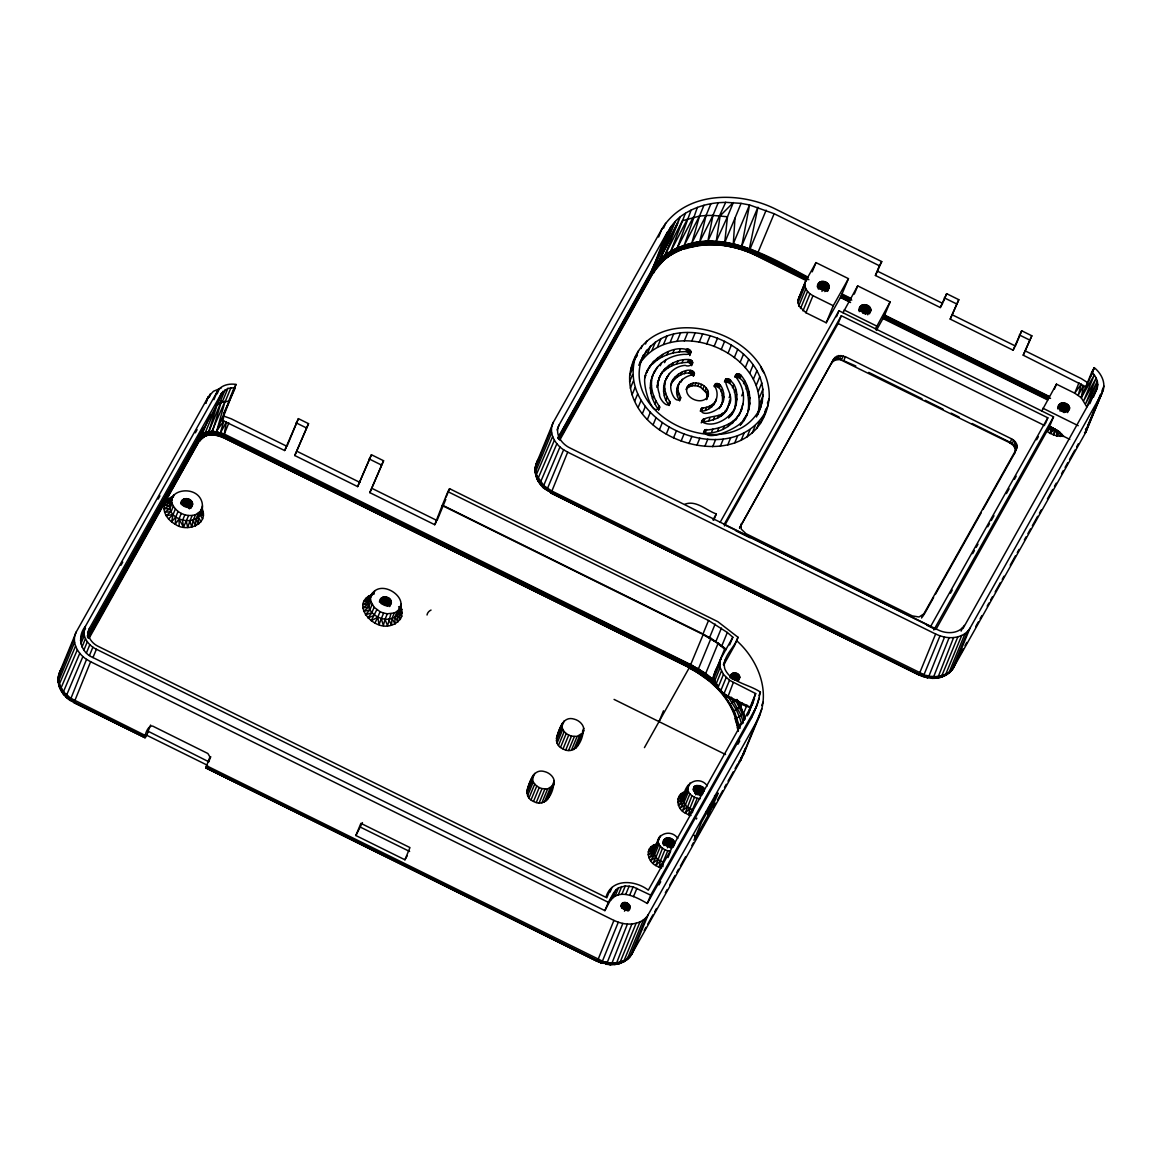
<?xml version="1.0" encoding="UTF-8"?>
<svg xmlns="http://www.w3.org/2000/svg" width="1162" height="1162" viewBox="0 0 1162 1162"><rect width="100%" height="100%" fill="white"/><g stroke="black" fill="none" stroke-linecap="round" stroke-linejoin="round"><path stroke-width="1.5" d="M808.055 277.195C769.578 256.933 720.455 226.59 676.008 248.915L676.676 251.442C702.037 240.316 732.104 243.105 756.738 255.451L806.646 280.129M714.862 680.99L705.668 673.51L690.78 664.635L224.281 434.036L212.631 431.218L205.354 432.438L204.163 433.382L204.192 436.985L199.08 440.994L88.385 638.112M598.895 961.57L601.466 963.124L606.796 963.559L622.832 923.456C631.983 925.301 643.196 923.18 648.265 914.596L756.84 721.268C771.96 694.426 758.801 660.989 737.623 641.555M769.171 398.769C772.803 327.524 640.916 293.652 629.702 375.413C625.969 446.731 758.031 480.632 769.171 398.769L767.385 403.098M766.165 410.782C732.481 473.341 614.407 424.232 635.687 356.211M101.748 715.923L70.112 700.439C61.644 694.832 55.834 684.098 58.942 673.931L76.3 631.852L208.259 396.881L213.43 391.303L221.114 388.05M553.359 422.271C547.941 432.351 554.87 444.204 563.614 449.781L546.953 489.696L551.384 492.775L543.729 488.127C537.149 482.346 533.402 472.963 536.002 464.35L553.359 422.271L661.933 228.943C685.449 190.641 740.31 191.018 776.477 209.552L881.74 261.595L875.407 275.467L940.305 307.552L942.643 303.384L877.746 271.298M540.896 454.792L537.367 461.067L535.261 467.923L535.479 473.181L537.12 478.061M563.614 449.781L567.681 452.149L551.049 493.124L918.982 675.02L927.523 677.853L928.496 677.17L944.532 637.067C953.682 638.926 964.896 636.791 969.965 628.221L1101.925 393.25L1085.933 432.046L953.116 668.324C948.744 675.427 939.985 678.724 931.895 678.317L932.592 678.303C939.869 675.209 949.833 675.267 953.973 667.017L969.965 628.221M807.837 277.689C770.638 258.56 726.729 230.57 683.053 246.024L683.576 248.624L684.984 248.842L698.74 245.08L715.153 244.441L732.075 246.751L748.735 251.893L806.37 280.652M651.708 380.235C650.415 389.749 654.148 399.103 659.595 406.744L658.447 409.518C651.345 399.917 647.495 386.626 652.855 375.341L650.56 383.01M742.111 408.327C737.013 424.319 719.118 429.01 704.535 430.289L703.388 433.048C734.035 435.285 756.331 401.456 735.212 376.227C735.299 373.104 739.918 373.452 741.24 375.573C752.758 389.749 753.15 411.755 740.179 425.161L747.369 413.512L746.222 416.286M59.465 675.587L60.308 670.663L58.202 677.504L58.42 682.762L58.942 673.931L62.08 667.496M536.408 474.488C533.663 470.61 535.842 465.061 537.367 461.067L536.002 464.35M662.863 866.721L663.182 861.87L667.743 850.787L670.605 851.252L668.005 857.585M692.45 812.616L692.654 809.377L697.229 798.294L700.09 798.759M875.407 275.467L879.402 265.764L774.139 213.721L749.534 204.962L741.065 203.379L734.98 218.165L733.309 243.7L732.075 246.751M774.139 213.721L756.738 255.451L740.484 248.973L723.592 245.24L734.98 218.165M400.701 607.014C396.198 632.738 354.759 613.071 372.508 593.07C384.317 578.153 414.326 602.817 394.267 612.984L391.986 618.533L391.521 625.156C373.075 632.128 347.917 601.451 374.106 594M89.009 638.446L199.908 439.744C203.437 434.98 209.48 434.414 214.897 435.184L215.856 431.959L223.801 421.036L284.632 450.522L286.186 447.748M172.339 497.321C157.596 521.418 206.763 532.327 202.144 502.899C197.032 481.112 156.158 491.889 178.062 511.469L175.767 517.003L175.215 524.236C186.298 532.646 209.204 524.658 202.13 508.695M724.013 242.553L707.861 241.173L691.797 243.105L690.562 244.456L690.954 246.489L692.247 246.867L706.83 244.398L723.592 245.24M198.339 513.299L196.044 518.833L195.477 525.979L193.212 520.271L195.492 514.722L200.518 511.265L201.927 508.753M659.595 406.744C652.187 420.383 640.887 380.482 645.84 375.181L644.692 377.955C647.524 360.104 675.166 341.512 690.925 351.49C691.114 355.833 684.491 353.771 682.138 354.526C668.571 355.819 655.412 364.505 651.722 378.115M714.572 681.368L705.668 673.51L690.577 665.129L216.568 431.538L229.175 401.064L222.16 402.284L221.434 401.021L208.84 431.523L207.737 432.206L208.056 434.864L202.057 437.58L199.69 441.357L197.845 438.96L199.922 433.673M76.3 631.852C70.882 641.932 77.81 653.785 86.54 659.362L70.112 700.439M670.067 402.067C668.223 410.36 658.665 398.363 659.45 394.049C652.085 375.282 671.287 357.707 689.574 359.639C696.198 361.367 690.199 368.078 685.173 365.362C666.596 366.727 656.879 390.766 668.92 404.841L670.067 402.067C665.826 395.85 663.197 387.992 665.463 380.526L664.315 383.3M757.914 413.599C771.336 354.149 673.844 313.232 639.884 363.357C665.782 296.31 790.087 349.762 757.522 415.008M223.264 419.482L223.656 416.054L236.031 384.433C229.234 383.3 221.114 385.072 217.367 391.376L85.407 626.347C76.605 636.834 80.599 652.507 92.96 657.561L604.894 910.63L615.889 889.758L618.504 887.841L625.33 885.923L633.13 886.838L650.691 895.147L647.263 903.47C637.299 897.616 619.636 887.783 610.573 900.521M698.58 242.393L698.74 245.08M962.964 628.613L1096.245 390.432C1099.659 384.201 1096.652 376.604 1091.786 372.072L1094.27 367.657C1100.675 372.886 1105.498 381.368 1103.334 389.807L1085.061 433.339L1095.897 405.654M604.894 910.63L608.322 902.322L96.388 649.253C88.196 645.462 80.715 635.396 85.407 626.347M657.053 385.871L659.972 375.805M733.861 410.636C737.492 402.633 736.127 381.194 724.478 381.92L725.625 379.146C740.47 380.54 739.395 408.443 729.663 416.911M748.807 712.495L749.969 707.44C732.975 702.008 700.57 685.507 720.062 663.647M748.357 714.281L755.678 693.583L729.504 680.278L723.447 674.439L720.149 667.584L720.135 660.713L721.37 657.619L732.83 637.226L727.339 632.477L708.529 620.493L447.907 491.657L449.578 488.679L717.855 621.685L737.986 637.255L734.558 645.578L723.679 664.969M671.07 384.84C670.605 375.994 692.537 363.256 694.077 374.803C681.92 375.224 671.389 388.994 679.465 400.236L680.612 397.462L677.867 390.374L678.564 384.201M671.738 383.213C667.86 388.311 676.095 406.744 680.612 397.462M715.255 383.823L714.107 386.583C722.067 384.637 723.403 397.912 722.081 403.229C726.933 398.261 721.529 377.723 714.267 385.508C721.834 396.213 713.265 411.508 700.265 411.159L701.412 408.385C707.222 407.368 714.034 405.683 716.402 399.467M706.859 241.696L706.83 244.398M216.568 431.538L225.239 400.73L211.702 431.727L211.644 434.428L204.817 435.924M736.025 374.454L734.878 377.229C747.703 376.139 749.94 402.328 747.994 411.261L749.141 408.487M211.644 434.428L215.42 434.646L222.596 437.478L224.281 434.036L226.372 421.864L218.819 435.997L211.644 434.428L208.056 434.864M765.671 409.053L765.148 412.118L768.126 404.913M390.94 613.739L387.542 625.737L385.043 619.317L387.324 613.783L394.267 612.984M647.263 903.47L751.16 718.465L757.319 704.433L760.398 692.116C749.127 684.215 730.869 682.806 724.797 668.804C721.5 656.791 734.834 647.815 737.986 637.255M1041.777 411.014L1056.447 384.143L1074.705 393.163L1081.256 397.738L1094.313 374.934L1083.783 400.599L1096.202 378.028L1085.642 403.693L1097.364 381.267L1086.804 406.918L1081.256 397.738L1083.536 385.61L1023.214 355.194L1031.827 335.789L1021.688 330.778L1013.075 350.183L950.196 319.1L958.81 299.694L946.652 293.681L940.305 307.552M202.667 518.877L199.646 514.301L202.478 505.906M370.547 598.43L370.896 601.437L368.615 606.985L362.82 607.915L368.267 603.964L371.099 595.583M728.894 403.243L728.371 405.916C735.328 396.852 724.522 387.033 725.625 379.146M725.698 202.333L718.203 202.711L712.96 215.42L707.861 241.173L725.698 202.333L741.065 203.379M677.838 838.368C668.252 825.194 647.51 840.489 664.984 849.742L660.408 860.824L659.13 867.259L661.541 867.985M707.324 785.875C697.737 772.701 676.996 787.996 694.469 797.248L689.894 808.331L688.616 814.765L691.027 815.477M923.383 675.224L923.165 676.734L939.985 635.846L944.532 637.067M690.954 246.489C675.529 250.077 660.553 258.821 653.364 273.419L651.621 270.543C661.033 250.803 664.708 225.152 685.391 213.314C695.268 207.156 706.67 203.829 718.203 202.711M208.884 761.822L148.271 731.334C141.561 749.519 145.976 721.152 154.125 726.816L207.867 753.499L209.93 756.883L205.819 767.879L597.283 961.395L601.655 963.022L618.286 922.236L622.832 923.456M193.212 520.271L191.788 527.112L189.885 521.026L192.166 515.478L195.492 514.722M715.371 241.754L715.153 244.441M1069.781 439.367L1063.767 436.389L1056.839 435.982L1050.114 433.397L1051.436 427.195L1049.489 426.657L935.904 629.513M702.734 419.555L701.601 422.329C711.507 420.571 724.362 418.262 727.906 406.874C725.669 419.743 702.385 414.151 702.618 422.169C713.439 428.342 730.07 418.451 734.994 407.862M738.611 762.301L743.724 754.051L745.801 747.689L740.848 760.064L631.402 954.699C627.044 961.816 618.286 965.099 610.195 964.692L606.84 963.806M740.964 411.101L741.734 407.833M710.941 203.684L706.06 215.493L699.669 241.783L712.96 215.42L727.485 216.757L733.338 202.551L720.12 215.841L716.257 241.289L727.485 216.757L724.768 242.132L732.685 244.107M715.255 402.241L716.01 399.249M1058.219 430.913L1059.933 432.38L1056.839 435.982L1058.219 430.913L1051.436 427.195L1048.444 428.778M1085.933 432.046L1087.893 425.219L1103.334 389.807M385.043 619.317L383.315 625.548L381.339 618.634L383.62 613.086L387.324 613.783M643.312 355.049C615.802 418.131 732.263 467.908 760.95 406.7M740.484 248.973L757.929 207.228L748.735 251.893M703.969 205.253L699.495 216.088L691.797 243.105L706.06 215.493L712.96 215.42M144.974 737.797L73.99 702.705L90.621 661.73L86.54 659.362M221.434 401.021L212.631 431.218L220.039 432.918M90.621 661.73L613.914 920.42L597.283 961.395L516.393 920.9M567.681 452.149L935.613 634.031L918.924 674.817L929.89 677.562M217.439 403.592L208.84 431.523L215.856 431.959M697.345 207.388L684.287 245.153L699.495 216.088L706.06 215.493M753.891 712.742L759.265 698.406M189.885 521.026L187.721 527.49L186.269 521.055L188.549 515.521L192.166 515.478M763.202 417.986L764.669 413.585M662.5 848.187L655.76 865.545L659.13 867.259L663.182 861.87C656.791 860.679 650.183 852.211 655.876 846.633L653.538 845.137C644.634 849.422 648.193 861.855 655.76 865.545L660.408 860.824M691.986 795.694L685.246 813.051L688.616 814.765L692.654 809.377C680.467 806.849 681.92 792.528 688.5 784.8M182.056 500.531C179.587 506.356 190.728 510.655 192.572 504.497C192.936 497.685 180.88 496.116 180.691 503.858M380.831 598.793C378.362 604.603 389.488 608.917 391.333 602.758C391.71 595.946 379.654 594.378 379.466 602.119M526.822 791.09C529.654 782.796 532.792 767.835 544.818 771.67C550.439 773.02 556.438 779.106 553.548 785.163C552.386 794.982 544.688 807.75 533.518 801.431C521.593 796.29 529.407 783.246 533.271 775.127M556.293 738.582C559.14 730.302 562.277 715.342 574.289 719.162C579.925 720.527 585.924 726.613 583.033 732.656C581.871 742.489 574.173 755.242 563.004 748.938C551.078 743.796 558.893 730.738 562.742 722.633M687.338 386.815C682.399 398.45 704.666 407.078 708.355 394.746C709.503 383.416 689.342 377.563 686.205 389.59L688.775 385.072M547.839 799.02L554.289 783.057M577.311 746.512L583.76 730.564M708.355 394.746L706.481 399.626L707.629 396.852M797.902 300.319L805.818 280.754L816 262.612L848.449 278.648L841.012 296.368L826.226 322.76L805.949 312.738L798.802 305.867L797.902 300.319L805.818 280.754M818.644 283.296C816.16 289.106 827.3 293.42 829.145 287.261C829.552 280.579 817.699 278.822 817.365 286.389M741.24 523.728L741.254 529.102L746.004 533.678L912.33 615.904L919.04 616.993L923.775 613.957L1016.489 448.881L1017.07 445.38L1015.327 441.734L1011.71 438.931L845.399 356.705L838.673 355.616L833.938 358.651L739.54 528.085M629.949 907.217C628.468 912.155 619.564 908.699 621.539 904.051C625.287 899.315 633.595 906.157 628.511 910.834M664.083 839.806C661.614 845.616 672.74 849.93 674.599 843.772C675.006 837.105 663.168 835.318 662.819 842.886M731.305 674.439C729.329 679.102 738.233 682.544 739.715 677.62C739.991 672.101 730.244 670.939 730.172 677.214M860.316 306.565C857.846 312.389 868.973 316.689 870.832 310.53C871.209 303.732 859.168 302.135 858.965 309.862M983.037 509.508L1014.833 452.904L1015.414 449.389L1013.656 445.743L1010.054 442.94L837.787 358.404L841.52 359.9L843.176 355.877M1059.09 404.826C1056.607 410.651 1067.747 414.95 1069.592 408.792C1069.97 401.994 1057.943 400.396 1057.725 408.123M691.129 210.09L677.257 247.884C666.727 252.706 657.401 260.419 651.621 270.543L557.963 437.638M739.976 761.371L744.639 750.1M209.262 397.157L210.482 393.845L209.131 397.084M686.088 791.54C674.628 793.428 675.993 808.955 685.246 813.051L689.894 808.331M1091.162 375.922L1094.27 367.657L1088.62 381.368M236.031 384.433L234.187 387.73L227.868 388.413L221.419 393.381L89.459 628.351C85.828 635.454 91.653 643.283 98.058 646.275L605.925 897.34C611.343 877.92 635.411 880.041 648.309 890.165L752.802 703.504M381.339 618.634L379.059 624.619L377.766 617.254L380.061 611.706L374.12 607.261L370.896 601.437M205.732 403.403L208.259 396.881L205.587 403.345M717.39 795.215L718.029 793.036L701.659 821.941L693.946 840.199L709.27 813.284L717.39 795.215L714.528 795.694M690.606 243.846L676.008 248.915L659.725 259.867L675.296 221.492L655.281 264.965L671.099 226.401L651.621 270.543L659.725 259.867L680.177 217.047L664.911 255.277L655.281 264.965L651.533 271.022M80.846 637.502L85.523 628.351M667.613 231.746L559.038 425.074C554.347 434.123 561.827 444.189 570.019 447.98L937.952 629.862C946.304 634.074 958.81 634.176 964.286 625.417M1081.256 397.738L1091.786 372.072M1097.233 402.401L1100.559 394.252M1101.896 390.984L1103.9 386.104M66.379 694.702L63.779 694.585L59.175 686.568L58.347 677.49L74.339 638.679M61.557 691.187L58.565 681.193L74.557 642.383M70.737 700.265L62.966 692.857L58.884 685.26L75.559 646.145M80.468 640.596L83.882 632.288M60.526 689.153L77.317 649.819M80.861 643.821L84.289 635.498M87.557 632.97L89.459 628.351M82.008 647.031L85.436 638.722M63.779 694.585L62.966 692.857L79.786 653.32M83.882 650.139L87.31 641.816M67.556 697.737L66.118 696.27L82.894 656.545M86.395 653L89.823 644.678M89.459 655.499L92.887 647.19M92.96 657.561L96.388 649.253M173.748 494.823L170.044 502.87L164.263 505.412C162.738 513.372 168.592 520.605 175.215 524.236L179.006 518.993L181.287 513.444L178.062 511.469M172.121 503.175L169.841 508.724L163.987 508.782L169.492 505.717L171.787 500.168M213.939 399.684L217.367 391.376M197.845 438.96L203.103 427.979M217.163 393.86L219.226 388.878M88.123 634.031L197.947 438.495L202.304 433.949L210.249 414.689M175.36 509L173.08 514.534L166.151 515.71L171.061 511.716L173.341 506.182M87.295 635.904L215.711 407.237L221.419 393.381M215.711 407.237L223.017 391.274M217.309 405.131L219.487 403.461L225.196 389.604M227.868 388.413L222.16 402.284L219.487 403.461M181.403 502.986L182.768 499.66M181.722 504.003L183.785 499.006M185.019 498.643L182.274 505.296L189.145 506.458L187.721 506.748L185.833 504.831L185.092 505.455L187.837 498.803M225.196 401.645L230.918 387.788M183.669 505.223L186.399 498.571M228.464 401.587L234.187 387.73M186.472 505.978L189.217 499.326M190.466 500.096L187.721 506.748L189.45 508.84L192.195 502.187M188.549 515.521L184.86 514.824L182.565 520.373L183.48 527.127L186.269 521.055M188.738 507.721L191.469 501.069M190.51 508.346L192.572 503.349M191.193 507.823L192.572 504.497M224.281 434.036L228.856 422.939M196.044 518.833L198.6 524.178L198.237 516.799L200.518 511.265M150.61 725.03L147.763 732.118L148.271 731.334M284.632 450.522L298.402 418.64L308.54 423.651L294.77 455.533L357.649 486.617L371.419 454.734L383.576 460.748L369.821 492.63L434.719 524.716L436.287 521.941M298.402 418.64L286.97 446.353L231.194 418.785L223.656 416.054L221.187 420.47L223.801 421.036L220.504 432.496L224.077 434.53M294.77 455.533L308.54 423.651M208.797 761.546L210.787 756.723M357.649 486.617L371.419 454.734M369.821 492.63L383.576 460.748M372.508 593.07L368.819 601.132L362.878 604.501L368.267 603.964M373.554 593.811L374.701 591.051M374.12 607.261L371.84 612.795L365.449 614.814L369.821 609.977L372.116 604.443M380.177 601.248L381.543 597.922M374.963 622.992L377.766 617.254L371.215 620.74L376.822 609.73M380.497 602.265L382.559 597.268M383.794 596.89L381.049 603.543L383.867 603.717L387.498 605.983L390.243 599.331M382.429 603.485L385.174 596.832M383.867 603.717L386.612 597.065M385.247 604.225L387.992 597.588M386.481 605.01L389.226 598.357M388.907 605.431L390.969 600.449M389.285 606.593L391.333 601.611M389.967 606.085L391.333 602.758M388.66 619.288L391.521 625.156L395.08 623.849L394.819 617.095L397.099 611.546M391.986 618.533L395.08 623.849L400.294 619.346L401.703 616.354L398.958 609.716L401.253 604.167M394.819 617.095L398.058 621.888L397.012 615.061L399.292 609.527M725.742 649.907L715.719 641.932L702.821 634.35L442.199 505.514L447.907 491.657M434.719 524.716L442.199 505.514M446.15 497.002L449.578 488.679M445.801 499.355L437.057 520.547L372.16 488.461M355.862 835.522L360.888 823.335L409.968 847.592L404.942 859.793L355.862 835.522L362.428 822.623M541.957 485.266L538.616 481.605L535.943 475.679L535.406 467.908L551.398 429.098M539.894 482.143L537.832 480.734L535.624 471.612L551.616 432.801M535.943 475.679L552.618 436.563M557.048 429.925L559.038 425.074M965.07 633.595L949.078 672.406C941.147 679.988 928.336 678.39 919.142 674.062L546.953 489.696L543.191 486.689L537.585 479.572L554.376 440.238M540.838 485.004L540.025 483.276L556.859 443.739M543.729 488.127L543.191 486.689L559.968 446.963M658.607 237.019L661.933 228.943M663.604 228.144L665.608 223.307M685.391 213.314L670.779 251.268L664.911 255.277L682.312 220.78L699.495 216.088M630.748 369.269L633.726 362.065M638.534 350.721L635.556 357.925L637.401 355.398M629.702 375.413L632.665 368.209M641.032 348.556L642.223 345.68M629.572 381.775L632.535 374.571M645.52 344.025L646.697 341.149M638.809 365.333L640.872 360.351M630.356 388.253L633.334 381.049M643.167 358.477L646.595 350.169M647.234 354.076L650.662 345.768M632.07 394.76L635.048 387.556M652.042 350.227L655.47 341.918M634.67 401.21L637.647 394.005M647.597 370.155L646.464 372.929L650.226 365.493M657.503 346.988L660.931 338.679M649.079 368.267L653.64 361.28M652.507 364.055L656.675 360.351L657.823 357.591M663.56 344.402L666.973 336.094M638.127 407.528L641.104 400.324M654.889 370.78L653.756 373.554L657.765 366.626M656.675 360.351L661.527 357.257L662.674 354.483M650.299 388.123L651.446 385.348M660.263 365.739L661.396 362.965M670.096 342.514L673.524 334.206M642.397 413.614L645.375 406.409M650.938 393.366L652.085 390.592M661.527 357.257L666.973 354.788L668.121 352.013M664.606 362.646L665.753 359.871M657.431 382.85L658.578 380.09M658.825 378.58L662.18 371.869M656.879 387.396L658.012 384.622M652.478 398.639L653.61 395.864M661.033 374.643L665.158 368.369M677.039 341.337L680.467 333.029M666.973 354.788L672.914 352.987L674.062 350.212M664.01 371.143L667.685 368.136L668.818 365.376M647.423 419.38L650.386 412.176M654.86 403.824L656.007 401.05M667.061 376.793L665.913 379.567L669.443 373.452M667.685 368.136L671.97 365.71L673.118 362.951M663.531 387.309L664.664 384.549M672.914 352.987L679.262 351.912L680.409 349.137M663.56 391.521L664.708 388.747M684.287 340.902L687.715 332.579M658.07 408.835L659.203 406.061M671.97 365.71L676.792 363.909L677.925 361.15M664.432 395.792L665.579 393.017M658.607 410.215L659.755 407.441M653.117 424.769L656.094 417.565M673.147 379.8L671.999 382.574C675.558 376.778 687.657 368.862 693.22 375.631L694.368 372.857M674.207 379.567L675.34 376.793M666.116 400.048L667.264 397.273M679.262 351.912L685.9 351.563L687.047 348.789M676.792 363.909L682.021 362.776L683.169 360.002M685.9 351.563L686.757 351.65L687.904 348.876M677.126 377.04L678.259 374.266M691.724 341.207L695.152 332.884M689.836 354.947L687.599 351.926L688.746 349.152M688.369 352.347L689.516 349.588M689.022 352.914L690.155 350.14M668.571 404.158L669.704 401.384M689.502 353.568L690.635 350.793M680.671 375.094L681.818 372.319M689.778 354.265L690.925 351.49M669.08 405.538L670.213 402.778M689.676 355.601L690.983 352.188M659.435 429.708L662.398 422.503M682.021 362.776L687.57 362.326L688.717 359.552M676.676 389.967L677.824 387.193M680.075 381.514L677.431 386.975M687.57 362.326L688.427 362.399L689.574 359.639M681.135 382.022L682.283 379.248M676.72 393.134L677.867 390.374M684.723 373.772L685.87 370.998M688.427 362.399L689.269 362.66L690.417 359.886M692.726 362.893L691.593 365.652L690.054 363.081L691.201 360.307M699.233 342.253L702.661 333.93M690.722 363.619L691.855 360.859M677.562 396.373L678.695 393.598M691.216 364.272L692.349 361.498M691.506 364.955L692.654 362.195M689.168 373.147L690.301 370.373M679.145 399.539L680.293 396.765M690.01 373.176L691.158 370.417M679.567 400.934L680.714 398.159M690.867 373.409L692.015 370.634M666.262 434.094L669.225 426.89M691.666 373.786L692.799 371.012M692.349 374.309L693.496 371.535M692.886 374.934L694.034 372.174M693.351 376.328L694.498 373.554M706.728 344.01L710.156 335.702M687.628 387.847L689.647 386.554L690.794 383.78M689.647 386.554L692.131 385.799L693.264 383.039M529.611 785.701L534.694 773.384M526.822 793.385L532.53 779.513L532.53 777.233M673.524 437.914L676.487 430.71M692.131 385.799L694.891 385.653L696.038 382.894M527.577 795.709L533.285 781.852L532.53 779.513M694.891 385.653L697.752 386.133L698.899 383.358M714.093 346.479L717.52 338.157M529 797.931L534.723 784.074L533.285 781.852M707.222 397.52L706.467 392.887L700.526 387.164L701.659 384.404M531.034 799.892L536.742 786.035L534.723 784.074M559.096 733.193L564.166 720.876M556.308 740.877L562.016 727.02L562.016 724.725M681.106 441.081L684.084 433.876M702.995 388.718L704.143 385.944M557.048 743.215L562.757 729.358L562.016 727.02M533.518 801.431L539.226 787.575L536.742 786.035M721.21 349.602L724.638 341.279M558.486 745.438L564.195 731.581L562.757 729.358M705.029 390.679L706.176 387.905M536.292 802.477L542 788.62L547.622 788.94L553.548 785.163M706.467 392.887L707.614 390.127M560.52 747.384L566.228 733.527L564.195 731.581M539.153 802.942L544.862 789.085M700.947 410.854L702.08 408.08M707.208 395.225L708.355 392.465M701.732 410.709L702.865 407.935M563.004 748.938L568.712 735.081L566.228 733.527M688.921 443.579L691.898 436.375M541.913 802.811L547.622 788.94M727.978 353.335L731.406 345.027M714.79 386.292L715.937 383.518M705.407 410.142L706.554 407.368M715.589 386.162L716.736 383.387M544.382 802.056L550.105 788.199M565.763 749.984L571.472 736.127L577.107 736.447L583.033 732.656M701.238 422.895L702.385 420.121M716.446 386.22L717.579 383.445M702.153 421.893L703.286 419.119M551.108 788.461L554.274 780.762M546.401 800.763L552.124 786.906M717.288 386.452L718.436 383.678M702.85 421.617L703.983 418.843M703.649 421.501L704.797 418.727M708.733 408.951L709.866 406.192M718.087 386.859L719.22 384.085M568.625 750.449L574.348 736.592M718.755 387.396L719.903 384.622M719.278 388.021L720.411 385.261M711.551 407.194L712.684 404.42M696.866 445.351L699.829 438.147M571.399 750.303L577.107 736.447M713.758 404.928L714.891 402.154M734.297 357.635L737.725 349.326M703.954 432.627L705.102 429.853M708.646 421.065L709.793 418.305M725.132 381.586L726.279 378.812M573.868 749.563L579.577 735.706M704.666 432.366L705.813 429.591M721.224 391.812L722.372 389.052M725.916 381.427L727.063 378.652M705.479 432.279L706.627 429.504M582.482 731.348L583.76 728.269M726.758 381.441L727.906 378.667M575.887 748.27L581.596 734.413M727.615 381.644L728.763 378.87M722.357 395.705L723.505 392.93M728.429 382.007L729.562 379.248M713.337 419.976L714.485 417.202M729.126 382.53L730.273 379.756M722.648 399.554L723.795 396.779M729.678 383.14L730.825 380.366M719.22 408.646L721.82 403.868C720.309 410.52 699.219 418.872 701.412 408.385M704.826 446.397L707.789 439.192M740.092 362.442L743.52 354.134M711.696 431.915L712.843 429.141M717.593 418.218L718.741 415.459M735.531 376.88L736.664 374.106M736.301 376.691L737.434 373.917M732.423 387.687L733.556 384.912M737.144 376.706L738.277 373.932M721.312 415.88L722.459 413.106M729.126 397.695L730.259 394.92M738.001 376.88L739.134 374.12M738.814 377.243L739.947 374.469M724.391 412.989L725.538 410.23M729.155 401.892L730.302 399.132M717.608 430.841L718.755 428.066M739.526 377.737L740.673 374.963M734.384 392.393L735.517 389.619M740.092 378.347L741.24 375.573M712.684 446.687L715.647 439.483M745.263 367.671L748.677 359.363M735.517 397.128L736.664 394.368M723.098 429.039L724.246 426.265M728.676 418.073L729.823 415.299M735.822 401.82L736.955 399.045M743.535 383.678L744.682 380.918M731.653 414.573L732.786 411.798M735.255 406.351L736.403 403.592M749.722 373.249L753.15 364.941M728.08 426.57L729.213 423.796M720.338 446.208L723.316 439.004M741.748 395.85L742.881 393.076M746.178 389.197L747.311 386.438M732.423 423.476L733.571 420.702M736.069 419.816L737.216 417.042M742.126 406.206L743.273 403.432M753.441 379.102L756.869 370.794M738.93 415.662L740.078 412.888M747.965 394.819L749.098 392.044M727.702 444.988L730.666 437.783M748.865 400.425L750.013 397.651M756.331 385.145L759.759 376.822M748.88 405.945L750.027 403.17M743.607 420.949L744.755 418.175M734.66 443.027L737.623 435.823M758.365 391.274L761.793 382.966M741.109 440.354L744.087 433.15M797.916 303.064L804.932 286.026L804.932 283.267M759.512 397.419L762.94 389.11M812.194 271.835L816 262.612M798.802 305.867L805.832 288.83L804.932 286.026M759.759 403.475L763.187 395.167M746.992 437.028L749.955 429.824M759.091 409.373L762.519 401.064M800.531 308.54L807.561 291.488L805.832 288.83M713.773 520.126L716.329 513.924C706.365 510.539 696.372 499.921 685.028 504.148M756.462 416.984L758.51 412.002M752.206 433.063L755.169 425.858M802.971 310.879L809.987 293.826L807.561 291.488M756.68 428.531L759.643 421.312M760.355 423.476L763.332 416.272M805.949 312.738L812.964 295.7L809.987 293.826M817.438 287.072L819.355 282.424M817.801 287.973L820.357 281.77M818.411 289.149L821.607 281.393M819.791 289.077L822.986 281.335M821.214 289.309L824.41 281.567M821.97 291.386L825.79 282.09M823.843 290.602L827.039 282.86M824.86 291.589L828.056 283.833M826.211 291.139L828.767 284.951M827.228 290.761L829.145 286.113M827.867 290.355L829.145 287.261M827.504 291.401L828.782 288.307M659.028 721.631L663.487 710.795M826.226 322.76L833.256 305.722L848.449 278.648M708.529 620.493L702.821 634.35L710.999 638.316L723.621 647.19M644.431 747.616L689.691 666.973L703.344 634.147L715.719 641.932L721.428 628.061M836.466 316.776L838.949 310.748L1053.542 416.824L1049.489 426.657M724.434 525.95L838.136 323.486L841.332 315.715L1047.819 417.797L1045.263 423.999M843.002 312.752L857.687 285.881L890.136 301.931L883.933 316.79L876.337 330.444M709.43 637.923L715.138 624.067M714.732 681.237L698.435 668.804L710.999 638.316M854.288 294.117L857.687 285.881M606.767 897.906L609.934 890.208M610.05 892.111L611.953 887.492M739.584 527.737L833.938 358.651M832.282 362.66L835.086 357.242M612.461 898.081L615.889 889.758M705.668 673.51L718.232 643.022L721.631 646.333L727.339 632.477M833.43 361.266L835.042 360.235L836.698 356.211M615.076 896.149L618.504 887.841M835.042 360.235L837.018 359.639L838.673 355.616M858.994 310.632L861.027 305.693M618.271 894.856L621.699 886.533M837.018 359.639L839.24 359.523L840.896 355.499M859.328 311.634L862.044 305.04M860.563 311.271L863.279 304.676M861.943 311.198L864.659 304.604M621.902 894.246L625.33 885.923M862.698 313.072L866.097 304.836M712.408 678.724L724.972 648.236L722.749 646.958M714.427 674.57L721.37 657.619M845.399 356.705L843.743 360.728L855.828 366.015M864.078 313.595L867.477 305.359M714.005 677.94L719.714 664.083M625.766 894.348L629.194 886.025M620.973 906.113L622.12 903.353M865.327 314.365L868.711 306.129M621.205 906.985L622.919 902.83M720.149 667.584L714.441 681.44L716.78 684.098M729.649 644.939L732.83 637.226M623.907 902.54L621.626 908.074L626.783 910.02L629.078 904.486M867.012 313.696L869.728 307.102M622.73 908.016L625.025 902.482M723.374 664.62L725.422 659.624M867.738 314.815L870.454 308.22M721.413 671.084L715.69 684.941L717.956 685.435M623.878 908.205L626.158 902.656M869.466 312.68L870.817 309.382M629.702 895.161L633.13 886.838M869.466 313.827L870.832 310.53M624.982 908.626L627.277 903.077M624.473 911.211L625.81 907.958M625.984 909.25L628.264 903.702M726.177 677.548L720.469 691.419L721.747 691.521L717.724 688.311L723.447 674.439M627.364 910.906L629.644 905.372M633.479 896.643L636.907 888.334M628.235 910.456L629.949 906.302M658.288 841.68L653.712 852.777L648.149 854.738L653.712 850.482L659.014 837.294M656.53 845.05L660.437 835.536M660.466 846.241L655.905 857.324L650.502 860.65L654.467 855.101L659.028 844.019M610.195 964.692L611.59 964.068L627.422 924.037M730.172 677.896L731.886 673.742M750.361 707.179L723.795 694.135L729.504 680.278M730.971 677.388L732.685 673.234M662.892 843.539L664.795 838.92M733.672 672.929L731.392 678.477L736.548 680.424L738.843 674.875M875.465 328.788L890.136 301.931M663.27 844.44L665.811 838.281M687.773 789.187L683.198 800.269L677.635 802.245L683.198 797.974L687.759 786.892M732.496 678.419L734.776 672.871M663.88 845.602L667.046 837.904M609.527 964.097L616.238 963.864L631.896 923.979M689.923 783.043L685.348 794.125L677.751 799.325L683.198 797.974M733.643 678.608L735.924 673.059M665.26 845.529L668.426 837.831M689.952 793.748L685.377 804.83L679.973 808.156L683.939 802.608L688.514 791.525M733.309 682.53L728.124 696.183L720.469 691.419M734.747 679.015L737.042 673.481M666.683 845.762L669.864 838.063M735.749 679.639L738.03 674.091M205.979 766.935L597.442 960.451C604.385 963.429 613.115 966.087 620.145 962.063L636.137 923.253M667.438 847.824L671.244 838.586M737.696 679.93L739.41 675.761M669.312 847.069L672.493 839.371M693.017 789.506L694.28 786.427C717.52 783.246 692.465 806.472 694.28 786.427M738.001 680.859L739.715 676.705M738.567 680.395L739.715 677.62M693.394 790.407L695.297 785.788M614.437 964.504L619.578 963.588L624.009 960.713L640.001 921.916M670.329 848.042L673.495 840.344M693.99 791.569L696.532 785.41M671.68 847.606L674.221 841.448M694.745 793.036L697.912 785.338M672.682 847.243L674.599 842.624M673.321 846.851L674.599 843.772M620.392 961.773L623.34 962.034L627.378 958.781L643.37 919.984M695.53 794.808L699.35 785.57M621.946 962.194L627.77 959.071L630.167 956.326L646.159 917.515M697.549 793.791L700.73 786.093M648.265 914.596L632.273 953.406L626.536 959.87M698.798 794.561L701.964 786.863M699.814 795.549L702.981 787.851M701.79 793.573L703.707 788.954M702.168 794.735L704.07 790.116M744.348 719.99L740.702 706.264L742.039 703.025M736.577 723.679L735.009 718.552L739.352 716.794L743.622 713.236L746.963 705.145M749.969 707.44L755.678 693.583M747.355 715.836L754.516 698.638M759.033 695.442L760.398 692.116M751.16 718.465L757.319 704.433M761.706 705.508L763.042 702.269M740.848 760.064L761.793 708.893M743.724 754.051L759.73 715.24M943.312 301.771L946.652 293.681M950.196 319.1L958.81 299.694M1021.688 330.778L1015.414 346.029L952.535 314.946M1023.214 355.194L1031.827 335.789M921.539 618.039L922.643 615.366M922.672 616.644L923.775 613.957M1012.596 443.957L1010.054 442.94L1011.71 438.931M1012.044 444.189L1013.7 440.166M1013.656 445.743L1015.327 441.734M1014.818 447.53L1016.474 443.506M1015.414 449.389L1017.07 445.38M1014.833 452.904L1017.07 447.21M933.289 677.693L949.122 637.662M1054.413 389.081L1056.447 384.143M936.136 678.129L937.937 677.475L953.595 637.589M937.937 677.475L941.845 675.674L957.837 636.878M961.119 631.111L962.441 627.901M937.458 677.838L941.278 677.214L945.708 674.338L961.7 635.527M1057.769 408.893L1059.802 403.955M1058.771 408.254L1060.804 403.301M946.667 673.757L949.485 672.696L951.867 669.937L967.859 631.14M1059.337 409.518L1062.053 402.938M1060.034 411.101L1063.433 402.865M1061.472 411.333L1064.857 403.098M1062.852 411.856L1066.251 403.621M1064.087 412.626L1067.486 404.391M1065.786 411.958L1068.503 405.364M1067.181 411.421L1069.214 406.482M1078.99 382.777L1074.705 393.163L1081.343 384.085L1078.191 395.225L1083.536 385.61L1085.511 387.309L1087.995 382.894L1081.328 378.609L1025.552 351.04M1067.558 412.583L1069.592 407.644M1089.84 403.722L1097.77 384.491M1093.427 397.201L1097.393 387.585M197.947 438.495L202.304 433.949L205.354 432.438L217.279 403.548M766.15 210.162L750.086 248.929L757.929 253.011M720.687 406.642L723.229 400.469M726.773 409.649L729.518 403.141M683.576 248.624L670.343 254.914L659.653 263.672L655.412 268.858L559.808 440.02M223.496 413.992L235.087 388.326M690.78 664.635L694.542 667.191L693.249 669.588L219.226 435.503L215.42 434.646M659.725 259.867L677.606 223.293M687.57 218.746L670.779 251.268L676.008 248.915M655.905 857.324L652.826 863.308L657.924 859.284M685.377 804.83L682.312 810.8L687.41 806.777M632.709 363.415L634.844 359.29M693.307 217.163L677.257 247.884L683.053 246.024M737.855 730.913A81.601 61.208 22.4 0 0 716.78 688.006C714.47 679.712 697.621 671.97 689.691 666.973L223.191 436.36C215.377 432.438 203.684 432.351 198.571 440.529L87.862 637.662M702.168 671.767L700.715 674.047L689.095 668.092M696.343 819.05L696.822 818.179M59.988 672.232L61.76 669.08M120.95 565.269L122.722 562.117M158.148 499.035L159.92 495.883M195.347 432.801L197.104 429.649M88.109 635.033L197.932 439.483C203.306 430.884 215.595 430.971 223.816 435.096L690.301 665.71L708.98 677.431L717.971 685.682L701.499 672.914L690.01 666.334L223.511 435.735C215.464 431.683 203.437 431.596 198.179 440.02L87.47 637.139M538.819 459.498L537.062 462.65L537.309 464.379M558.036 438.147L651.606 271.545C661.105 254.754 679.886 245.414 698.507 243.018C738.335 237.15 773.558 262.249 807.575 278.27M558.283 438.684L651.853 272.082C673.524 236.816 724.042 237.15 757.363 254.217L808.883 279.693M576.483 406.526L579.126 401.82M595.017 373.525L596.789 370.373M642.688 288.641L644.445 285.503M558.675 439.207L652.245 272.591C661.643 256.003 680.191 246.765 698.58 244.398C738.175 238.573 773.137 263.672 806.951 279.534M559.198 439.657L652.768 273.041L664.649 259.01L676.676 251.442M404.942 859.793L407.281 855.624M798.788 297.806L801.286 293.332M712.96 519.937L716.329 513.924M720.135 522.334L838.949 310.748M841.332 315.715L724.086 524.527L930.559 626.594L1047.819 417.797M879.402 265.764L881.74 261.595M608.322 902.322L614.001 892.213M650.691 895.147L754.588 710.142M658.941 884.892L660.713 881.74M737.972 744.174L739.744 741.007M632.694 950.923L637.996 941.496M644.169 930.486L645.941 927.349M647.699 924.197L653 914.77M654.758 911.633L656.53 908.481M665.347 892.765L667.119 889.627M669.762 884.907L675.064 875.48M676.821 872.328L678.593 869.191M680.366 866.039L685.653 856.612M691.84 845.616L693.598 842.465M695.37 839.327L700.657 829.9M702.429 826.748L704.187 823.611M713.018 807.895L715.661 803.174M717.433 800.022L722.735 790.596M724.492 787.458L726.265 784.306M728.022 781.169L733.324 771.742M735.081 768.59L737.739 763.884M1013.075 350.183L1014.629 347.409M923.892 614.843L933.594 597.544M935.366 594.407L981.28 512.645M950.458 593.23L952.23 590.064M972.667 553.678L974.439 550.512M976.211 547.36L977.997 544.194M987.758 526.793L989.545 523.626M991.317 520.46L993.975 515.71M1006.423 493.574L1009.081 488.824M1014.411 479.34L1016.184 476.173M1036.62 439.788L1038.392 436.622M933.827 629.993L1053.542 416.824M1051.436 427.195L1047.165 431.392L1050.114 433.397L1053.222 427.877M953.523 666.102L955.295 662.95M957.953 658.215L963.254 648.759M965.026 645.607L966.799 642.441M975.659 626.681L978.317 621.946M980.089 618.794L981.861 615.642M987.177 606.172L988.949 603.02M990.721 599.868L992.479 596.716M995.137 591.981L1000.453 582.525M1002.225 579.373L1003.997 576.207M1010.199 565.168L1015.515 555.712M1017.287 552.56L1019.059 549.408M1024.361 539.938L1026.133 536.786M1027.905 533.634L1030.563 528.899M1032.335 525.747L1037.651 516.291M1039.424 513.139L1041.196 509.973M1047.398 498.934L1052.714 489.478M1054.471 486.326L1056.243 483.174M1061.56 473.704L1063.332 470.552M1065.104 467.4L1067.762 462.665M1069.534 459.513L1074.85 450.057M1076.622 446.905L1078.394 443.739M206.734 766.659L207.519 765.308L146.673 735.226M709.314 676.88L707.687 679.058L689.386 667.569L219.226 435.503M1061.748 434.167L1060.354 436.476L1059.933 432.38L1063.767 436.389M950.763 670.779L953.973 667.017L948.236 673.481M715.894 682.501L714.122 684.534L693.249 669.588M704.535 430.289C704.622 443.71 737.274 428.124 741.327 422.387M611.59 964.068C619.099 962.092 628.177 961.076 632.273 953.406L629.063 957.168L627.349 957.59M371.84 612.795L367.991 617.966L374.542 615.264M557.034 736.49L558.457 734.733M527.548 788.983L528.986 787.24M175.767 517.003L171.584 521.84L173.08 514.534L168.519 518.949M745.307 718.857L740.702 706.264L734.253 710.883L740.049 728.327M74.324 702.356L66.176 697.2M205.819 767.879L292.243 810.088M683.198 800.269L678.39 805.237L683.939 802.608M653.712 852.777L648.904 857.73L654.467 855.101M1050.114 433.397L1054.922 428.705L1053.382 434.951L1056.578 429.708L1056.839 435.982M368.615 606.985L363.691 611.401L369.821 609.977M734.253 710.883L725.887 697.534L727.732 696.053L736.287 709.706L739.352 716.794L741.545 723.955L737.1 725.378M1085.439 429.185L1086.862 428.066L1087.298 428.763M173.719 496.072L167.488 499.66L164.263 505.412L169.492 505.717M1084.495 432.656L1085.874 431.668M740.92 757.653L742.3 756.68M730.462 704.099L735.415 699.713L742.533 714.122M169.841 508.724L164.626 512.268L171.061 511.716M938.809 676.749L940.102 677.272L945.665 674.439M741.545 723.955L743.389 722.808L741.153 715.531L731.247 697.185M199.806 435.997L204.163 433.382L211.702 431.727M655.876 846.633L651.04 846.88L654.453 848.376L648.265 851.819L653.712 850.482M1010.054 442.94L1010.853 442.649L972.086 423.491M733.73 678.1L735.575 678.347M656.603 844.033L653.538 845.137L656.443 845.268M202.304 433.949L204.163 433.382M370.736 597.079L365.681 598.546L370.228 598.619L363.837 601.32L368.819 601.132M543.235 487.619L547.796 490.684M172.107 498.658L167.488 499.66L171.453 500.357L165.454 502.333L170.044 502.87M616.238 963.864L620.581 962.935L620.145 962.063M711.1 804.002L713.962 803.523M371.782 595.714L368.296 596.28L371.041 596.484M928.496 677.17L937.603 676.4M606.796 963.559L615.904 962.775M678.724 796.653L683.924 795.883L680.525 794.387L685.348 794.125L683.024 792.644L685.929 792.774M649.253 849.146L654.453 848.376M943.646 675.805L946.173 674.933L945.708 674.338M170.291 497.539L173.385 497.22M205.354 432.438L207.737 432.206M605.504 963.661L606.259 964.199M723.795 694.135L724.681 694.092L722.72 692.378M709.677 805.266L713.25 805.164M923.732 675.95L933.13 676.458M602.032 962.339L611.43 962.848M932.592 678.303L927.203 677.286M605.823 964.228L610.892 964.692M919.142 674.062L928.54 675.877M597.442 960.451L606.84 962.252M717.724 688.311L719.467 688.587L721.747 691.521M709.081 806.544L712.364 807.096M837.787 358.404L841.23 359.131M836.015 358.724L839.24 359.523M927.973 677.809L918.924 674.817L550.991 492.92M601.48 962.63L604.153 963.327M686.757 351.65L687.599 351.926M741.298 246.388L733.309 243.7L749.534 204.962L741.777 245.981L749.737 249.365M199.646 514.301L203.408 515.637L200.198 511.454L203.219 512.181L200.982 509.697M697.752 386.133L700.526 387.164M568.712 735.081L571.472 736.127M694.469 797.248L697.229 798.294M539.226 787.575L542 788.62M664.984 849.742L667.743 850.787M181.287 513.444L184.86 514.824M380.061 611.706L383.62 613.086M617.109 963.138L618.402 963.661L624.473 961.323L624.009 960.713M601.655 963.022L205.761 767.675M694.542 667.191L698.435 668.804M935.613 634.031L939.985 635.846M923.993 674.657L551.689 490.96L543.961 485.76L536.626 475.36M613.914 920.42L618.286 922.236M602.294 961.032L206.458 765.7M708.413 807.939L711.362 809.188M944.314 297.85L956.471 303.863M1019.35 334.946L1029.488 339.958M842.116 294.03L850.802 298.329M884.703 315.091L1049.402 396.518M841.898 294.523L850.599 298.823M884.5 315.585L1049.199 396.997M841.637 295.104L851.775 300.116M884.224 316.166L1050.55 398.377M841.332 295.729L850.032 300.028M883.933 316.79L1048.632 398.217M841.012 296.368L849.712 300.667M883.614 317.429L1048.313 398.842M840.707 296.964L849.407 301.263M883.309 318.025L1048.008 399.438M840.431 297.487L850.569 302.498M883.018 318.533L1047.717 399.96M844.149 309.978L876.598 326.014M1042.924 408.24L1078.234 425.699M812.964 295.7L833.256 305.722M838.136 323.486L1044.609 425.553M868.755 372.392L922.032 398.74M925.272 400.338L943.021 409.111M951.097 413.106L959.173 417.1M735.967 530.86L749.926 537.759M926.782 625.185L934.902 629.208M554.623 494.387L645.389 539.255M653.494 543.264L744.261 588.132M747.5 589.73L859.343 645.012M862.582 646.624L919.302 674.657M296.063 422.808L306.202 427.819M369.08 458.903L381.238 464.916M444.334 506.109L701.732 633.348M297.109 451.364L359.988 482.448M614.073 699.408L725.553 754.516M185.833 504.831L189.145 506.458M360.54 827.199L409.62 851.47M145.613 735.633L70.548 698.173L63.794 692.131L59.567 684.941M63.794 692.131L66.118 696.27L74.15 701.761L145.134 736.853M104.972 717.52L145.308 737.449M295.482 811.701L308.482 818.121M311.736 819.718L402.691 864.688M405.945 866.3L492.034 908.858M495.273 910.456L508.273 916.876M73.932 702.502L144.916 737.594M689.269 362.66L690.054 363.081M60.061 687.643L61.455 688.456M734.994 678.579L736.142 679.291M625.243 908.176L627.306 909.788M700.715 674.047L717.245 687.163L714.63 684.069M707.716 809.348L710.316 811.294M707.687 679.058L720.658 691.521A82.11 61.586 22.4 0 1 738.378 731.014M398.624 606.709L401.805 609.571L401.703 616.354L398.421 612.548L400.294 619.346L397.012 615.061M710.679 682.283L716.78 688.006M655.412 268.858L654.25 266.737M547.607 488.592L551.209 492.18M715.109 683.561L717.738 686.176M70.548 698.173L74.15 701.761M199.908 439.744L198.746 437.58M398.958 609.716L402.212 613.042L399.336 607.973M714.122 684.534L716.998 687.599M659.653 263.672L658.578 261.421M707.019 810.684L709.27 813.284M721.646 692.508L725.887 697.534M543.961 485.76L546.953 489.696M66.902 695.341L69.894 699.277M664.649 259.01L663.691 256.657M202.057 437.58L201.128 435.198M62.835 691.724L64.898 694.847M670.343 254.914L669.53 252.459M706.147 811.439L708.341 815.012M694.179 835.231L695.646 837.613M535.58 469.492L536.495 470.988M198.237 516.799L201.041 521.767M540.867 482.55L543.191 486.689M183.48 527.127L179.006 518.993L179.238 526.023M740.702 706.264L737.013 699.422L739.395 706.845M941.845 675.674L942.28 676.545M538.384 479.049L540.025 483.276M61.325 688.63L62.966 692.857M400.483 606.099L401.805 609.571M59.335 684.069L59.814 686.452M737.405 727.092L738.044 730.506M743.622 713.236L744.566 719.815M764.146 372.973A18.127 13.595 22.4 0 1 760.761 366.785M427.035 615.003A10.879 8.163 22.4 0 1 431.044 610.065"/></g></svg>
